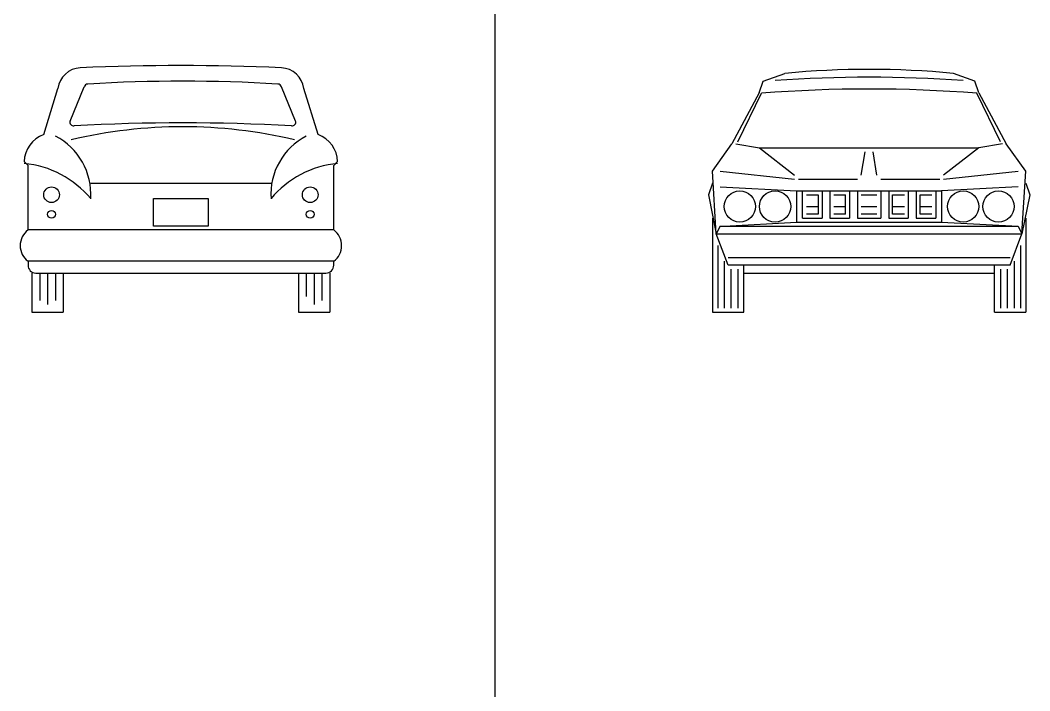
# Model space of a CAD drawing. Header units: millimetres. Extents: x 1343 to 64046, y 44602 to 77982.
# Drawn here: x 48168 to 54711, y 65603 to 69954 of the extents above; entities that cross this region are included whole.
import ezdxf

# ---------------------------------------------------------------- set-up
doc = ezdxf.new("R2010")
doc.units = ezdxf.units.MM
doc.layers.add('www.cad-blocks.net', color=7, linetype='Continuous')

# ---------------------------------------------------------------- blocks, each defined once
blk = doc.blocks.new('A$C797662EA')
for p, q in [((151.3, 1152.4), (243.9, 1451.9)), ((322, 1240.3), (414, 1461.6)), ((1784, 1240.3), (1692, 1461.6)), ((1929.3, 1152.4), (1836.7, 1451.9)), ((49.7, 952.4), (24.3, 977.8)), ((49.7, 533.4), (49.7, 952.4)), ((2030.9, 952.4), (2056.3, 977.8)), ((2030.9, 533.4), (2030.9, 952.4)), ((456.1, 838.2), (1624.5, 838.2)), ((862.5, 736.6), (1218.1, 736.6)), ((862.5, 558.8), (862.5, 736.6)), ((1218.1, 736.6), (1218.1, 558.8)), ((2030.9, 533.4), (49.7, 533.4)), ((1218.1, 558.8), (862.5, 558.8)), ((2030.9, 330.2), (49.7, 330.2)), ((49.7, 330.2), (49.7, 304.8)), ((2030.9, 304.8), (2030.9, 330.2)), ((75.1, 254), (75.1, 0)), ((100.5, 254), (1980.1, 254)), ((125.9, 254), (125.9, 76.2)), ((176.7, 254), (176.7, 50.8)), ((227.5, 254), (227.5, 76.2)), ((278.3, 254), (278.3, 0)), ((1802.3, 254), (1802.3, 0)), ((1853.1, 254), (1853.1, 101.6)), ((1903.9, 254), (1903.9, 50.8)), ((1954.7, 254), (1954.7, 76.2)), ((2005.5, 254), (2005.5, 0)), ((75.1, 0), (278.3, 0)), ((1802.3, 0), (2005.5, 0))]:
    blk.add_line(p, q)
for centre, radius in [((202.1, 762), 50.8), ((1878.5, 762), 50.8), ((202.1, 635), 25.4), ((1878.5, 635), 25.4)]:
    blk.add_circle(centre, radius)
for centre, radius, start, end in [((395.1, 1433), 152.4, 92.4443, 172.87498), ((1040.3, -12576.6), 14176.8, 87.36524, 92.63476), ((1685.5, 1433), 152.4, 7.12502, 87.5557), ((438.5, 1454.8), 25.4, 92.88982, 164.51834), ((1053, -8806.2), 10304.8, 86.57408, 93.42592), ((1667.5, 1454.8), 25.4, 15.48166, 87.11018), ((346.4, 1233.5), 25.4, 164.51834, 272.85199), ((1053, -1902.3), 3105.5, 76.52005, 103.47995), ((1053, -10972), 12200.5, 86.68604, 93.31396), ((1759.5, 1233.5), 25.4, 267.14801, 15.48166), ((215.4, 972.2), 191.2, 109.59639, 178.32334), ((30.2, 764.5), 426.8, 356.24641, 62.4691), ((2050.4, 764.5), 426.8, 117.5309, 183.75359), ((1865.2, 972.2), 191.2, 1.67666, 70.40361), ((-37.4, 326.6), 641.6, 39.72259, 84.48286), ((2118, 326.6), 641.6, 95.51714, 140.27741), ((125.9, 431.8), 127, 126.8699, 233.1301), ((1954.7, 431.8), 127, 306.8699, 53.1301), ((100.5, 304.8), 50.8, 180, 270), ((1980.1, 304.8), 50.8, 270, 0)]:
    blk.add_arc(centre, radius, start, end)
blk = doc.blocks.new('A$C386A5F07')
for p, q in [((355.6, 1498.6), (495.3, 1549.4)), ((1727.2, 1498.6), (1587.5, 1549.4)), ((329.4, 1422.4), (355.6, 1498.6)), ((1753.4, 1422.4), (1727.2, 1498.6)), ((329.4, 1422.4), (152.4, 1092.2)), ((190.5, 1104.9), (342.8, 1420.4)), ((1892.3, 1104.9), (1740, 1420.4)), ((1753.4, 1422.4), (1930.4, 1092.2)), ((25.4, 914.4), (152.4, 1092.2)), ((177.8, 1092.2), (330.2, 1066.8)), ((330.2, 1066.8), (1752.6, 1066.8)), ((330.2, 1066.8), (558.8, 889)), ((1752.6, 1066.8), (1524, 889)), ((1905, 1092.2), (1752.6, 1066.8)), ((2057.4, 914.4), (1930.4, 1092.2)), ((990.6, 889), (1016, 1041.4)), ((1092.2, 889), (1066.8, 1041.4)), ((50.8, 508), (25.4, 914.4)), ((76.2, 914.4), (558.8, 863.6)), ((584.2, 863.6), (965.2, 863.6)), ((1117.6, 863.6), (1498.6, 863.6)), ((1524, 863.6), (2006.6, 914.4)), ((2032, 508), (2057.4, 914.4)), ((25.4, 838.2), (0, 762)), ((76.2, 812.8), (571.5, 787.4)), ((571.5, 787.4), (1511.3, 787.4)), ((571.5, 787.4), (571.5, 584.2)), ((609.6, 609.6), (609.6, 787.4)), ((736.6, 787.4), (736.6, 609.6)), ((787.4, 787.4), (787.4, 609.6)), ((914.4, 787.4), (914.4, 609.6)), ((965.2, 787.4), (965.2, 609.6)), ((1117.6, 787.4), (1117.6, 609.6)), ((1168.4, 787.4), (1168.4, 609.6)), ((1295.4, 787.4), (1295.4, 609.6)), ((1346.2, 787.4), (1346.2, 609.6)), ((1473.2, 787.4), (1473.2, 609.6)), ((2006.6, 812.8), (1511.3, 787.4)), ((1511.3, 787.4), (1511.3, 584.2)), ((2057.4, 838.2), (2082.8, 762)), ((0, 762), (50.8, 508)), ((635, 762), (711.2, 762)), ((711.2, 762), (711.2, 635)), ((812.8, 762), (889, 762)), ((889, 635), (889, 762)), ((990.6, 762), (1092.2, 762)), ((1193.8, 635), (1193.8, 762)), ((1193.8, 762), (1270, 762)), ((1371.6, 762), (1447.8, 762)), ((1371.6, 635), (1371.6, 762)), ((2082.8, 762), (2032, 508)), ((635, 685.8), (711.2, 685.8)), ((812.8, 685.8), (889, 685.8)), ((990.6, 685.8), (1092.2, 685.8)), ((1193.8, 685.8), (1270, 685.8)), ((1371.6, 685.8), (1447.8, 685.8)), ((25.4, 609.6), (25.4, 0)), ((609.6, 609.6), (736.6, 609.6)), ((711.2, 635), (635, 635)), ((787.4, 609.6), (914.4, 609.6)), ((889, 635), (812.8, 635)), ((965.2, 609.6), (1117.6, 609.6)), ((1092.2, 635), (990.6, 635)), ((1168.4, 609.6), (1295.4, 609.6)), ((1270, 635), (1193.8, 635)), ((1346.2, 609.6), (1473.2, 609.6)), ((1447.8, 635), (1371.6, 635)), ((2057.4, 609.6), (2057.4, 0)), ((76.2, 558.8), (50.8, 508)), ((76.2, 558.8), (2006.6, 558.8)), ((101.6, 558.8), (571.5, 584.2)), ((571.5, 584.2), (1511.3, 584.2)), ((1511.3, 584.2), (2006.6, 558.8)), ((2006.6, 558.8), (2032, 508)), ((127, 304.8), (50.8, 508)), ((50.8, 508), (2032, 508)), ((1955.8, 304.8), (2032, 508)), ((61, 431.8), (61, 25.4)), ((2021.8, 431.8), (2021.8, 25.4)), ((101.6, 330.2), (101.6, 25.4)), ((127, 355.6), (1955.8, 355.6)), ((1981.2, 330.2), (1981.2, 25.4)), ((1955.8, 304.8), (127, 304.8)), ((145.7, 279.4), (145.7, 25.4)), ((190.3, 279.4), (190.3, 25.4)), ((228.6, 0), (228.6, 304.8)), ((1854.2, 0), (1854.2, 304.8)), ((1892.5, 279.4), (1892.5, 25.4)), ((1937.1, 279.4), (1937.1, 25.4)), ((228.6, 254), (1854.2, 254)), ((25.4, 0), (228.6, 0)), ((1854.2, 0), (2057.4, 0))]:
    blk.add_line(p, q)
for centre in [(203.2, 685.8), (431.8, 685.8), (1651, 685.8), (1879.6, 685.8)]:
    blk.add_circle(centre, 101.6)
for centre, radius, start, end in [((1041.4, -4261.2), 5836.2, 84.63093, 95.36907), ((1041.4, -7406.3), 8930.3, 86.08585, 93.91415), ((1041.4, -7482.5), 8930.3, 85.51349, 94.48651)]:
    blk.add_arc(centre, radius, start, end)
blk = doc.blocks.new('FORMAT')
at = {"layer": 'www.cad-blocks.net', "color": 155, "true_color": 0x546d8e}
blk.add_line((51244.4, 77353.6), (51244.4, 44989.9), dxfattribs=at)

msp = doc.modelspace()

# ---------------------------------------------------------------- block references
for name, p in [('A$C797662EA', (48169.2, 68059.4)), ('A$C386A5F07', (52628.7, 68059.4))]:
    msp.add_blockref(name, p)
at = {"layer": 'www.cad-blocks.net'}
msp.add_blockref('FORMAT', (0, 0), dxfattribs=at)

doc.saveas('drawing.dxf')
